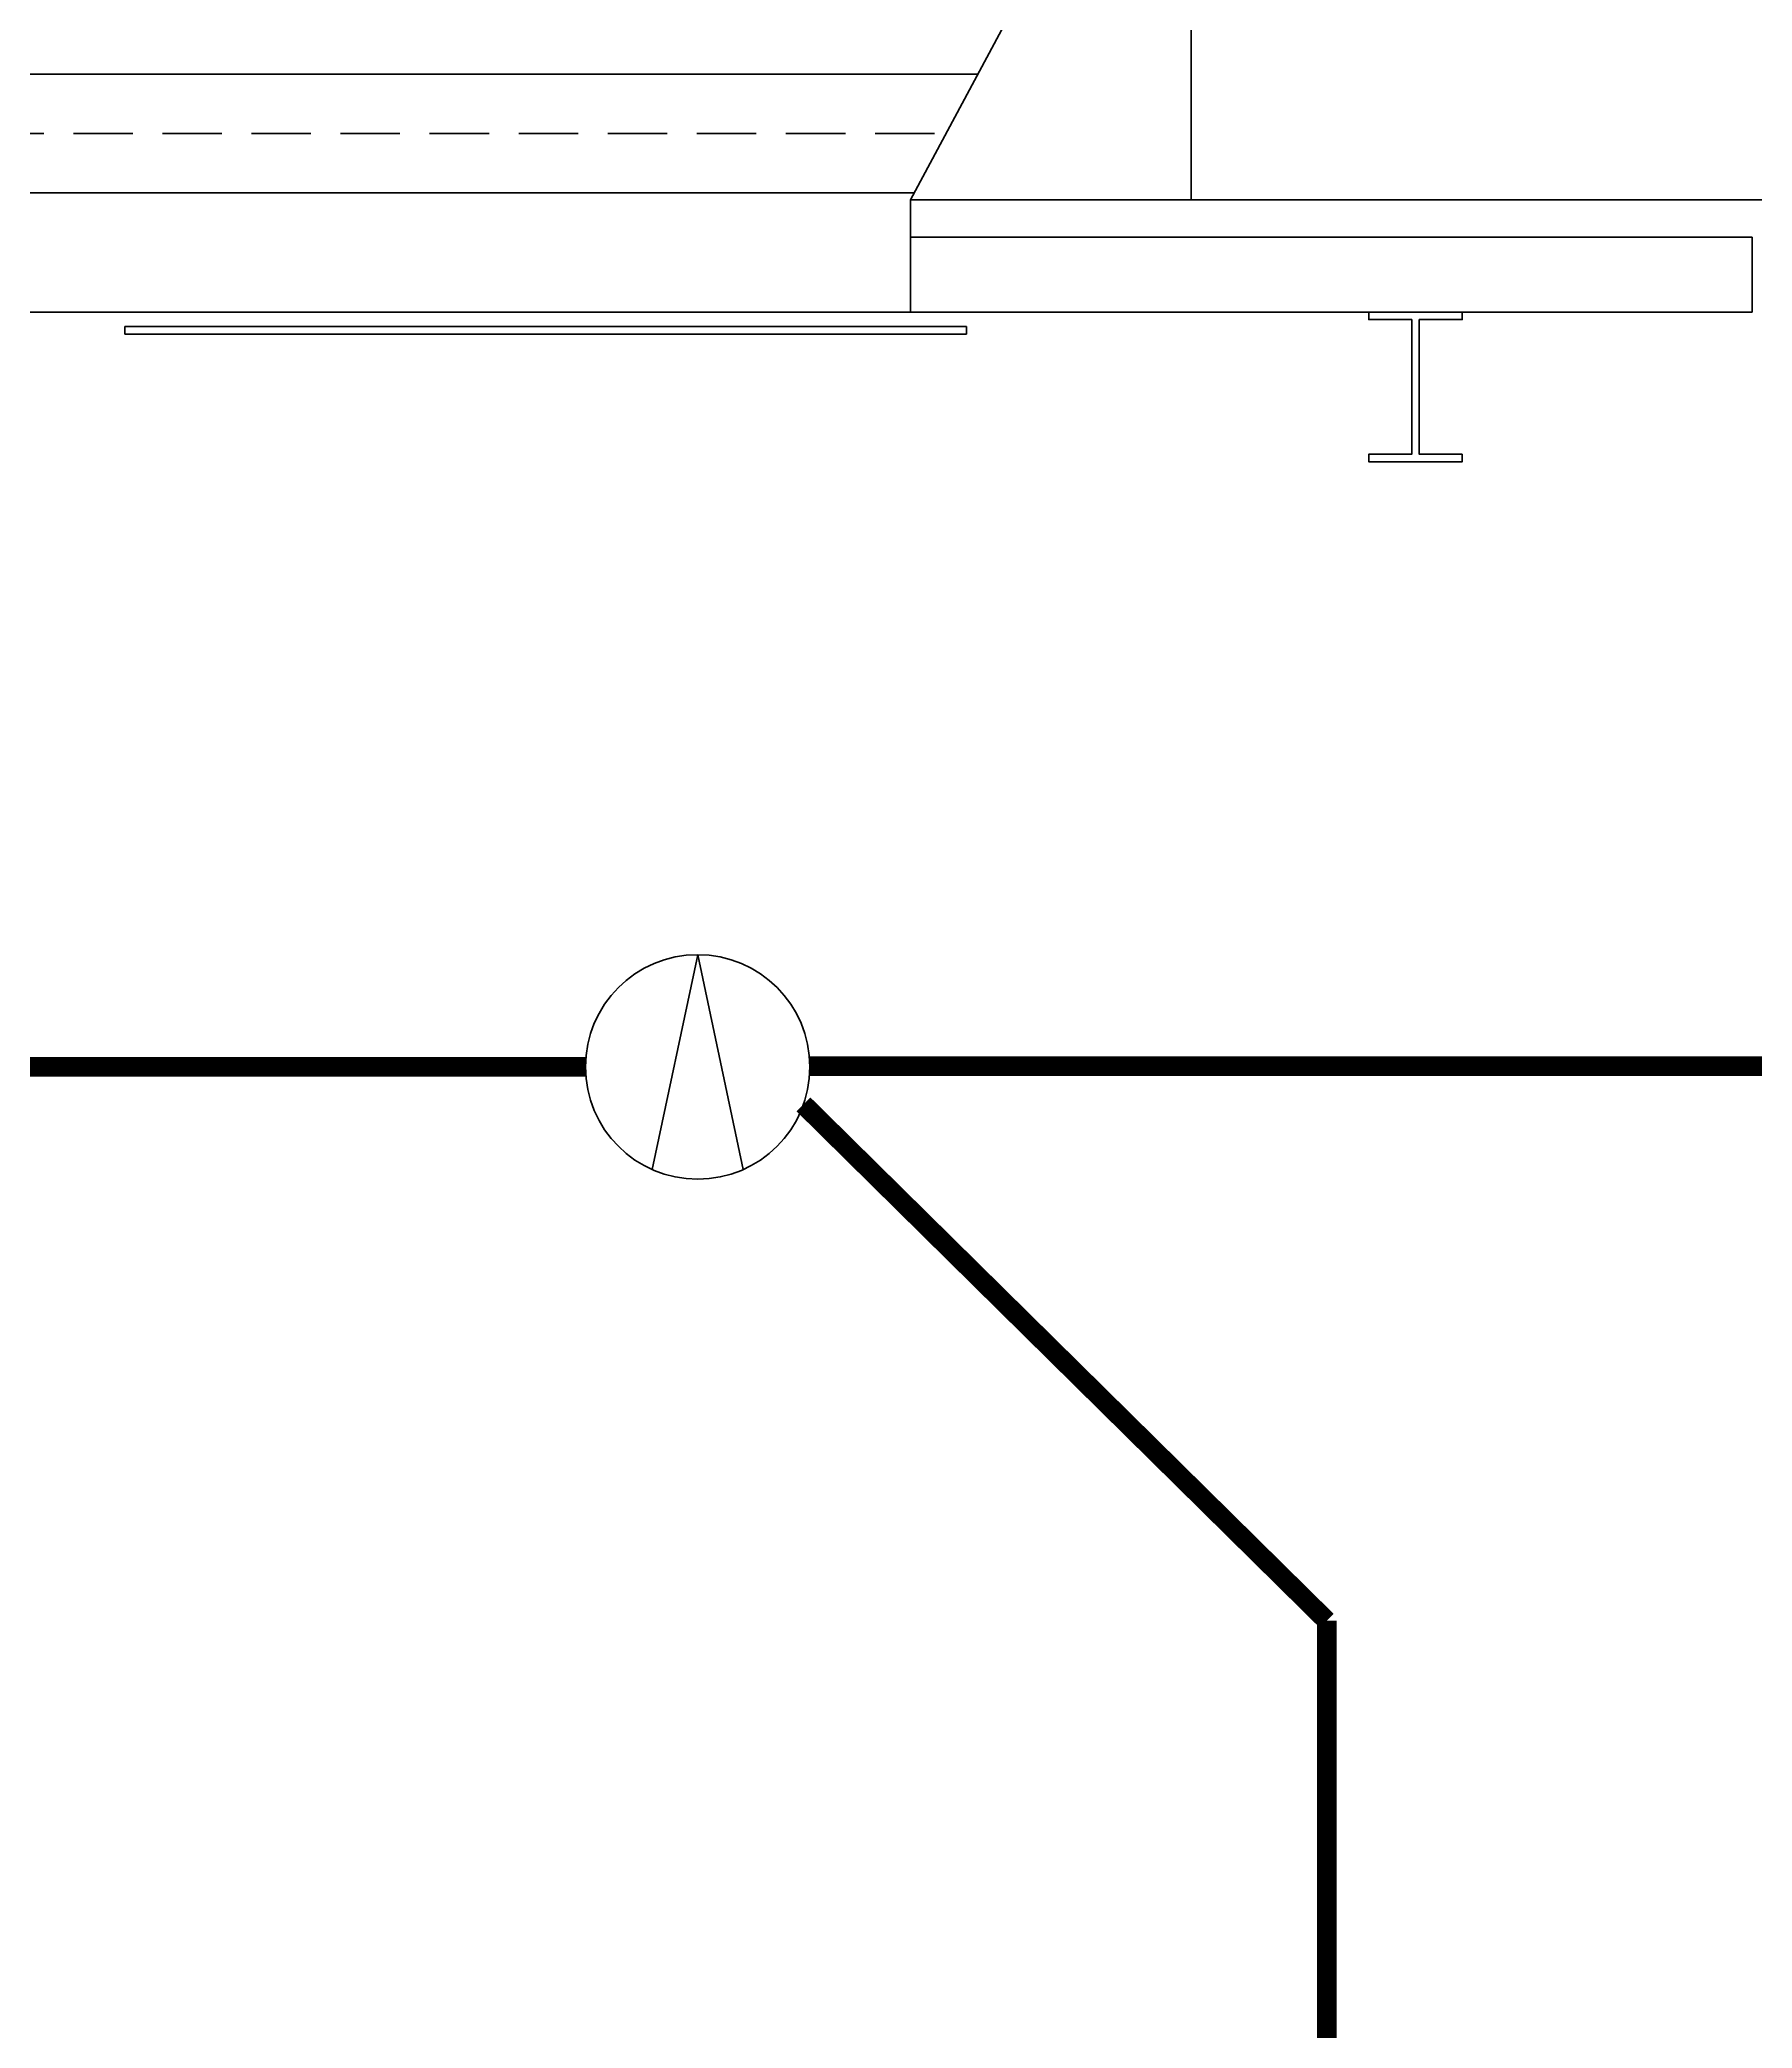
# Model space of a CAD drawing. Extents: x 12152 to 491505, y 111028 to 412681.
# Drawn here: x 48742 to 53320, y 209407 to 214722 of the extents above; entities that cross this region are included whole.
import ezdxf

# ---------------------------------------------------------------- set-up
doc = ezdxf.new("R2010")
doc.units = 0
doc.header["$LTSCALE"] = 1000
doc.header["$MEASUREMENT"] = 0
for name, color, linetype in [('COLUMN', 9, 'Continuous'), ('EQUIP-照明', 3, 'Continuous'), ('GROUND', 2, 'Continuous'), ('PUB_HATCH', 8, 'Continuous'), ('WALL', 11, 'Continuous'), ('WINDOW', 4, 'Continuous'), ('WIRE-照明', 1, 'Continuous'), ('图框(锁住)', 7, 'Continuous')]:
    doc.layers.add(name, color=color, linetype=linetype)
doc.styles.add('_TCH_LABEL', font='COMPLEX', dxfattribs={"bigfont": 'GBCBIG'})

# ---------------------------------------------------------------- blocks, each defined once
blk = doc.blocks.new('EQWEWQEWQEQEQWEQWE')
at = {"layer": 'PUB_HATCH'}
h = blk.add_hatch(dxfattribs=at)
h.set_pattern_fill('ANSI33', color=256, scale=100, angle=135, style=0)
h.set_pattern_definition([(180, (-3000, 0), (-3e-14, -317.5), []), (180, (-3158.75, 158.75), (-3e-14, -317.5), [158.75, -79.375])])
h.paths.add_polyline_path([(-2192.3, 1500), (-2250, 1500), (-2250, 1400), (-3000, 0), (-1326.2, 0)])
h.paths.add_polyline_path([(-2.2, 1500), (-2192.3, 1500), (-1326.2, 0), (-668.1, 0, 0.188853)])
h.paths.add_polyline_path([(2.2, 1500), (-2.2, 1500, -0.188853), (-668.1, 0), (668.1, 0, -0.188853)])
h.paths.add_polyline_path([(2192.3, 1500), (2.2, 1500, 0.188853), (668.1, 0), (1326.2, 0)])
h.paths.add_polyline_path([(2250, 1400), (2250, 1500), (2192.3, 1500), (1326.2, 0), (3000, 0)])
at = {"layer": 'GROUND'}
for points in [[(3000, 1400), (3000, 0), (-3000, 0), (-3000, 1400)], [(2250, 1400), (3000, 0)]]:
    blk.add_lwpolyline(points, dxfattribs=at)
at = {"layer": '图框(锁住)', "color": 0}
blk.add_lwpolyline([(2250, 1400), (2250, 1500)], dxfattribs=at)
blk = doc.blocks.new('$DorLib2D$00000127')
at = {"color": 0, "linetype": 'Continuous'}
for p, q in [((0.0333, 0.7949, -93.75), (0.0333, 0.6904, -93.75)), ((0.5333, 0.7949, -93.75), (0.0333, 0.7949, -93.75)), ((0.5333, 0.7949, -93.75), (0.5333, 0.6904, -93.75)), ((0.5333, 0.6904, -93.75), (0.0333, 0.6904, -93.75)), ((0.5, 0.5, -93.75), (-0.5, 0.5, -93.75))]:
    blk.add_line(p, q, dxfattribs=at)
blk = doc.blocks.new('$equip$00001177')
for q in [(-0.2031, -0.4569), (0.2031, -0.4569)]:
    blk.add_line((0, 0.5), q)
blk.add_circle((0, 0), 0.5)
at = {"style": '_TCH_LABEL', "flags": 9}
blk.add_attdef('A', (0, 0), '', height=0.00002, dxfattribs=at)

msp = doc.modelspace()

# ---------------------------------------------------------------- linework, layer by layer
at = {"layer": 'COLUMN', "color": 6}
msp.add_lwpolyline([(52544.8, 213614.2), (52544.8, 213594.2), (52294.8, 213594.2), (52294.8, 213614.2), (52409.8, 213614.2), (52409.8, 213974.2), (52294.8, 213974.2), (52294.8, 213994.2), (52544.8, 213994.2), (52544.8, 213974.2), (52429.8, 213974.2), (52429.8, 213614.2)], close=True, dxfattribs=at)
at = {"layer": 'WALL', "color": 0}
for p, q in [((53319.8, 214194.2), (51069.8, 214194.2)), ((51069.8, 214194.2), (51069.8, 213994.2)), ((53319.8, 213994.2), (53319.8, 214194.2)), ((51069.8, 213994.2), (53319.8, 213994.2))]:
    msp.add_line(p, q, dxfattribs=at)
at = {"layer": 'WIRE-照明', "linetype": 'Continuous', "const_width": 52.5}
for points in [[(47463.2, 211977.2), (50201.3, 211977.2)], [(50800.7, 211978.6), (54050.2, 211978.6)], [(52182.2, 210496.5), (50783.5, 211876.6)], [(52182.2, 209177.4), (52182.2, 210496.5)]]:
    msp.add_lwpolyline(points, dxfattribs=at)
at = {"layer": '图框(锁住)', "color": 0}
msp.add_lwpolyline([(51069.8, 214294.2), (82569.8, 214294.2)], dxfattribs=at)

# ---------------------------------------------------------------- block references
at = {"layer": 'EQUIP-照明'}
ref = msp.add_blockref('$equip$00001177', (50500.7, 211976.7), dxfattribs=dict(at, xscale=600, yscale=600, zscale=600))
ref.add_attrib('A', '深照型灯', (50500.7, 211976.7), dxfattribs={"layer": '0', "height": 0.012, "style": '_TCH_LABEL', "flags": 8})
at = {"layer": 'WINDOW', "color": 0, "xscale": -4500, "yscale": 200, "zscale": -4500, "rotation": 180}
msp.add_blockref('$DorLib2D$00000127', (48819.8, 214094.2), dxfattribs=at)
at = {"layer": '图框(锁住)', "color": 0, "xscale": -1, "rotation": 180}
msp.add_blockref('EQWEWQEWQEQEQWEQWE', (48819.8, 215694.2), dxfattribs=at)

doc.saveas('drawing.dxf')
